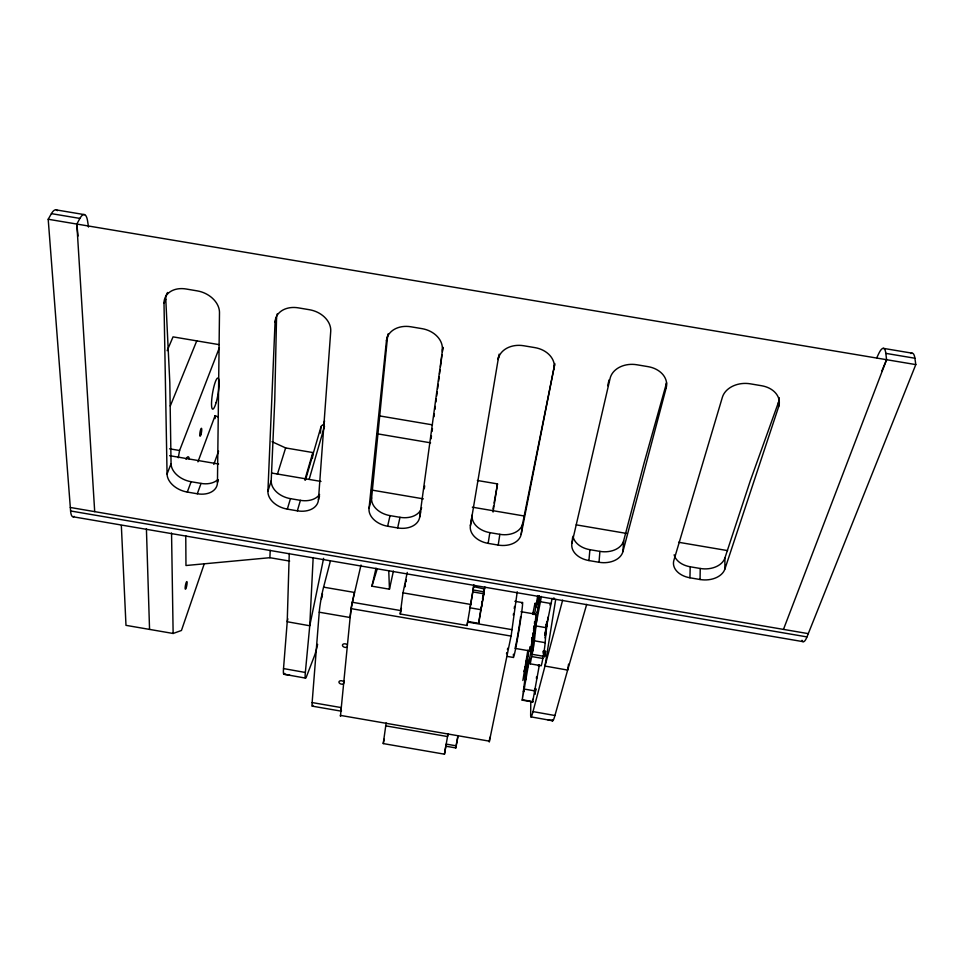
<?xml version="1.0" encoding="UTF-8"?>
<svg xmlns="http://www.w3.org/2000/svg" width="964" height="964" viewBox="0 0 964 964"><rect width="100%" height="100%" fill="white"/><g stroke="black" fill="none" stroke-linecap="round" stroke-linejoin="round"><path stroke-width="1.45" d="M724.892 569.049L778.635 406.748A23.16 17.473 -1.8 0 0 761.596 385.733L750.233 383.817A23.124 17.497 -1.4 0 0 722.373 397.276L673.872 560.361A20.883 14.484 2.4 0 0 689.935 577.785L700.045 579.509A20.907 14.472 2.1 0 0 724.892 569.049L724.904 557.999L750.281 480.843L778.466 402.374A23.124 16.231 -0.1 0 0 779.141 397.638M406.169 580.268L406.025 581.678M215.08 418.581L215.105 415.617L217.816 416.87M530.79 701.684L530.658 714.746A26.655 1.795 -80.2 0 0 530.839 716.722M217.454 482.603L219.491 312.649A22.979 17.256 23 0 0 197.283 290.887L186.076 288.995A23.016 17.219 23.4 0 0 164.001 303.311L167.061 474.023A20.762 14.303 19.3 0 0 187.293 492.062L197.295 493.773A20.75 14.315 19 0 0 217.454 482.603L218.37 480.012M321.506 598.909L321.494 597.728M700.045 579.509L700.238 568.483A20.75 14.46 2 0 0 724.904 557.999M277.415 313.649A22.75 16.219 17.6 0 0 276.535 317.927L274.752 400.361L271.209 480.771L267.92 491.206A20.63 14.436 16.1 0 0 287.332 509.125L297.358 510.836A20.63 14.448 15.8 0 0 318.445 499.81L319.542 495.87M689.935 577.785L690.2 566.772A20.726 14.472 2.3 0 1 674.137 554.794M528.441 651.784L527.561 656.966L528.417 651.676M289.26 553.372L287.224 621.744L283.524 668.57A26.582 2.338 -79 0 0 284.693 673.366M525.898 664.461L526.778 659.219L525.97 664.341M456.309 744.533L455.827 747.931L445.802 746.196L445.886 745.594M267.92 491.206L275.065 322L276.499 317.927M481.313 607.597L481.373 606.983L481.325 607.597M185.763 535.707L185.968 565.519L269.884 557.698L270.221 550.311M572.568 537.587L572.014 543.009A20.702 14.556 5.7 0 0 588.92 560.554L599.006 562.277A20.714 14.544 5.3 0 0 622.901 551.673L666.196 387.829L666.389 383.527A22.835 16.364 3.9 0 0 666.558 382.732M313.167 557.553L309.757 625.769L305.347 672.474A26.582 1.976 -79.1 0 0 305.335 677.981M534.912 688.718L534.55 691.537M541.382 596.487L529.598 658.533L530.236 663.847L540.961 665.69A11.363 0.627 -80.8 0 0 542.84 658.46L543.25 656.231A11.363 0.627 -80.8 0 0 545.166 642.663L546.721 621.985M312.432 458.418L312.83 452.55L285.633 447.935L272.065 441.717M322.458 594.089L322 597.017M622.901 551.673L623.66 540.768L644.133 462.877L666.389 383.527M320.47 433.065L320.892 427.209L305.48 480M318.445 499.81L330.724 331.363A22.774 17.485 18.6 0 0 309.528 309.745L298.298 307.853A22.787 17.46 19.1 0 0 275.065 322M530.236 663.847L533.96 644.82L539.213 595.921M312.914 705.359A16.978 1.362 -79.6 0 1 312.131 702.563L319.241 612.212A17.882 1.542 -79.8 0 1 323.591 587.148L330.351 561.181M599.006 562.277L599.921 551.384A20.569 14.532 5.2 0 0 623.66 540.768M361.006 565.012L351.101 607.657L340.437 716.276L340.75 715.445M588.92 560.554L589.908 549.685A20.557 14.544 5.6 0 1 573.002 536.201M388.131 333.857A22.642 16.364 13.3 0 0 387.552 336.605L371.61 497.858L369.031 508.426A20.581 14.532 12.7 0 0 387.624 526.224L397.662 527.935A20.581 14.532 12.3 0 0 419.689 517.053L420.786 511.739M532.622 699.924L532.682 699.298M553.782 598.174L553.758 598.825M534.514 623.901L534.598 621.587M531.73 637.662L531.706 639.096L532.08 637.855M369.031 508.426L386.444 340.75L387.528 336.605M528.742 650.278L522.163 700.274L529.598 658.533L527.007 664.485L522.874 680.5L527.862 650.206M538.406 666.136L538.382 665.112M433.993 416.761L434.366 413.809M434.945 409.387L435.33 406.434M435.897 402.012L436.282 399.06M436.656 396.108L437.234 391.685M437.62 388.733L438.186 384.311M438.572 381.358L439.138 376.936M439.524 373.984L440.09 369.561M440.476 366.609L442.006 354.812M442.392 351.86L442.958 347.438M498.605 356.801L470.396 525.693A20.606 14.568 9.2 0 0 488.146 543.371L498.207 545.082A20.606 14.568 8.8 0 0 521.175 534.345L554.625 364.717A22.678 16.412 8.3 0 0 554.782 363.512M447.959 734.002L444.464 754.185L383.25 743.581L386.154 722.928M473.866 585.329L467.046 625.479L400.229 614.02L403 592.848L407.254 572.411M533.586 629.179L533.875 626.058M534.261 626.058L533.55 631.01M472.938 590.257L473.589 586.594L484.494 588.992L484.555 588.281L483.386 594.595M419.689 517.053L442.85 347.353M489.82 737.315L489.242 742.003L511.245 635.131L517.234 591.776M424.281 488.796L424.678 485.856M431.053 438.837L431.462 435.897M432.053 431.486L432.45 428.546M521.175 534.345L522.657 523.572L554.625 364.717M481.53 606.621L482.108 602.199M536.478 678.909L536.683 676.644L536.478 677.355M498.207 545.082L499.846 534.333A20.461 14.556 8.8 0 0 522.657 523.572M404.904 586.582L405.35 583.907M467.709 621.467L478.65 623.334L481.169 607.272M481.614 604.356L482.072 601.44M482.53 598.511L482.988 595.595M483.446 592.679L484.133 588.293M478.65 623.334L484.133 591.86L473.107 589.98M543.238 653.544L543.503 650.857L543.19 652.013M568.567 664.16L567.639 670.088L554.939 715.517A26.667 2.157 -80.4 0 1 552.89 720.711M456.43 743.822L457.9 735.978M488.146 543.371L489.845 532.634A20.449 14.556 9.1 0 1 472.24 514.993L470.396 525.693M493.05 512.041L497.508 483.904L477.373 480.494M533.321 614.442L533.61 612.032L533.068 614.49M555.698 599.391L544.985 666.052L533.008 711.601A26.655 1.795 -80.2 0 1 531.164 716.806M532.538 701.358L532.634 702.081L539.406 664.714M321.566 597.258L322.398 593.728M444.464 754.185L445.91 745.413M448.043 733.628L447.561 736.556L385.576 725.832M467.046 625.479L467.769 621.081M537.743 595.595L534.538 614.526M472.661 592.691L470.227 607.115M482.554 599.463L483.229 595.535M533.008 632.974L532.67 634.951M533.176 633.276L532.598 636.589M550.131 603.994L549.938 605.067M498.605 356.74L498.123 359.536A22.69 17.677 8.6 0 1 523.645 345.739L534.948 347.63A22.702 17.677 8 0 1 554.071 368.959M482.494 601.319L484.133 591.86M482.374 601.958L481.626 606.175M532.767 614.116L534.948 603.44L535.827 607.344L539.575 596.198M473.541 587.124L473.914 585.003M178.28 457.779L179.581 450.501L219.394 347.655M493.026 508.944L493.556 506.004M494.086 503.051L497.508 483.904M484.494 588.992L484.88 586.883M455.839 747.919L458.105 735.761M545.034 633.36L551.095 603.548A11.194 0.615 -80.6 0 0 552.071 598.319M405.35 585.847L405.193 586.666M532.405 637.59L531.622 641.446M534.538 689.838L534.779 688.73M383.25 743.581L384.118 739.231M323.615 558.313L309.757 625.769L287.224 621.744L287.838 618.816M405.724 581.931L406.145 580.195M400.229 614.02L401.434 608.188M445.814 746.184L446.187 744.1L456.261 745.847M376.044 568.145L371.911 586.196L389.456 589.197L393.396 571.11M397.662 527.935L400 517.319A20.425 14.532 12.4 0 0 421.63 507.703M387.624 526.224L390.034 515.62A20.437 14.52 12.7 0 1 371.61 497.858M572.014 543.009L610.104 378.382A22.847 17.629 3.3 0 1 636.782 364.754L648.121 366.657A22.871 17.617 2.8 0 1 666.196 387.829M344.196 681.078L343.546 683.838A2.663 1.675 12.6 0 1 339.677 683.38A2.663 1.675 12.6 0 1 339.931 680.909A2.663 1.675 12.6 0 1 343.75 681.789M607.657 385.721L609.067 379.912M554.035 598.174L553.83 598.825M562.651 600.138L544.985 666.052L567.639 670.088L586.702 604.356M323.41 424.955L324.579 420.931M309.203 479.168L324.494 426.353M304.805 480L312.83 452.55M297.358 510.836L300.407 500.352A20.473 14.436 15.8 0 0 319.578 494.412M287.332 509.125L290.465 498.653A20.485 14.424 16.2 0 1 271.209 480.771M371.911 586.196L377.201 568.929M277.367 474.348L285.633 447.935M204.175 564.061L181.449 630.48L173.134 633.469L125.983 625.347L121.344 525.549M545.479 651.23L544.527 656.725M213.803 464.431L218.563 451.188M197.295 493.773L201.054 483.422A20.593 14.303 19.1 0 0 217.744 479.686M197.945 461.852L215.105 415.617M187.293 492.062L191.125 481.723A20.618 14.291 19.4 0 1 171.062 463.72L169.809 382.6L165.784 299.298A22.979 16.002 21.4 0 1 167.567 292.478M783.467 629.396L886.591 359.705L885.82 353.366A23.341 5.471 -79.1 0 0 878.746 353.607L876.818 357.68M167.061 474.023L171.062 463.72M802.012 640.301A19.883 4.302 -81.3 0 0 806.976 636.903L915.8 364.597L914.896 358.234A23.353 5.892 -79 0 0 910.872 353.547M170.291 405.977L196.752 340.87M881.927 370.803L886.591 359.705M167.158 350.679L173.038 336.87L218.997 344.618M544.612 656.677L545.552 651.278M164.001 303.311L165.784 299.298M535.008 694.032L535.839 688.706L534.924 694.032M94.701 511.643L76.831 224.058L79.916 218.418A23.112 6.338 -81.9 0 1 87.604 221.13L88.507 227.046M74.204 516.391A19.714 4.928 -79.3 0 1 70.589 510.968L48.2 219.262L51.417 213.647A23.112 6.748 -82 0 1 57.43 210.682M289.007 674.945L289.646 675.017L283.946 674.246L305.552 678.114M530.935 716.867L552.649 720.747L547.624 719.638M56.346 209.923L84.579 214.647M883.193 348.329L912.004 353.149M51.417 213.647L79.916 218.418M885.82 353.366L914.896 358.234M48.2 219.262L915.8 364.597M379.503 415.894L432.474 424.859M376.731 433.704L430.571 442.825M169.616 448.814L179.581 450.501M169.64 455.683L218.599 464.009M272.017 473.107L320.988 481.434M371.441 490.013L423.377 498.858M472.348 507.185L524.283 516.017M576.219 524.85L626.672 533.441M678.608 542.274L727.579 550.601M191.125 481.723L201.054 483.422M290.465 498.653L300.407 500.352M390.034 515.62L400 517.319M489.845 532.634L499.846 534.333M589.908 549.685L599.921 551.384M690.2 566.772L700.238 568.483M70.324 507.474L808.278 633.637M70.589 510.968L806.976 636.903M73.107 516.776L803.108 641.663M540.418 601.729L551.095 603.548M472.794 591.908L483.832 593.8M269.884 557.698L289.646 561.084M535.128 603.331L537.984 603.813M514.872 601.307L522.5 602.621M520.982 611.682L535.827 614.225M403 592.848L470.745 604.452M470.095 607.826L481.144 609.718M323.591 587.148L354.439 592.438A17.882 1.193 -80 0 0 350.113 617.514L319.241 612.212M535.502 625.865L546.07 627.672M352.101 602.235L401 610.622M467.673 622.057L512.125 629.685M350.992 608.609L511.053 636.083M534.405 640.819L545.166 642.663M514.909 648.35L529.79 650.905M532.441 654.375L543.25 656.231M532.044 656.605L542.84 658.46M507.04 656.376L513.414 657.472M524.621 689.127L535.165 690.947M522.44 699.804L532.923 701.623M522.271 700.153L532.755 701.961M312.131 702.563L341.208 707.588A16.978 1.048 -79.8 0 0 341.521 710.793M312.216 706.142L341.136 711.143M340.425 715.396L489.459 741.171M533.008 711.601L554.939 715.517M283.524 668.57L305.347 672.474M76.831 224.058L78.024 236.035M778.466 402.374L778.635 406.748M388.757 570.796L389.456 589.197M146.407 528.73L149.553 629.408M171.544 533.032L173.134 633.469M520.62 616.611A18.593 0.699 -80.6 0 1 515.282 647.35M535.466 614.767A18.605 0.88 -80.7 0 1 532.996 636.469A18.605 0.88 -80.7 0 1 529.875 646.82M547.841 617.285A19.605 1.072 -80.7 0 1 545.058 637.915M546.588 624.226A12.436 0.675 -80.7 0 1 545.082 635.409A10.857 0.723 -80.1 0 0 546.516 624.226M514.523 606.416A27.823 0.916 -80.6 0 1 514.246 608.597M513.571 613.502A27.823 0.916 -80.6 0 1 513.33 615.201M507.703 648.23A27.823 0.916 -80.6 0 1 507.438 649.579M506.811 652.508A27.823 0.916 -80.6 0 1 506.51 653.797M522.03 603.488A27.823 1.048 -80.6 0 1 519.15 629.07A27.823 1.048 -80.6 0 1 513.282 657.002M513.33 655.399A27.823 1.048 -80.6 0 1 513.426 654.231M186.004 459.274A16.701 3.109 -79.9 0 1 189.342 459.189M320.916 427.209A3.916 2.868 16 0 1 324.205 424.847M552.541 720.65A26.667 2.157 -80.4 0 1 552.288 719.614M317.626 644.338A25.63 1.844 -79.1 0 1 314.457 655.833L306.624 676.234A26.582 1.976 -79.1 0 1 305.684 678.029M498.882 355.342A22.666 16.412 8.7 0 1 499.135 354.162M386.444 340.75A22.678 17.617 14 0 1 410.821 326.772L422.087 328.664A22.678 17.629 13.5 0 1 442.247 350.137M546.118 624.274A10.857 0.723 -80.1 0 1 546.166 624.142M347.185 647.061A2.735 1.759 12.8 0 1 343.22 646.603A2.735 1.759 12.8 0 1 343.473 644A2.735 1.759 12.8 0 1 347.402 644.916M531.851 654.411L532.803 649.049L531.851 654.411M531.947 650.302L532.887 644.976L531.959 650.206M532.044 646.254L532.959 640.927L532.056 646.157M539.912 599.415L538.997 604.765L539.912 599.415M538.153 607.477L537.261 612.779L538.153 607.477M538.286 597.162L537.382 602.38L538.286 597.162M528.091 663.184L527.188 668.45L528.091 663.184M524.271 671.691L525.115 666.678L524.271 671.583M526.272 674.969L525.404 680.223L526.272 674.969M523.536 691.875L524.416 686.681L523.536 691.754M216.129 402.603A15.761 2.772 -80.5 0 0 218.093 378.117A15.761 2.772 -80.5 0 0 211.694 400.06A15.761 2.772 -80.5 0 0 216.129 402.603M186.281 587.558A3.916 0.675 -79.2 0 0 186.871 581.569A3.916 0.675 -79.2 0 0 185.184 587.112A3.916 0.675 -79.2 0 0 186.281 587.558M200.994 434.487A4.049 0.735 -80.2 0 0 201.464 428.281A4.049 0.735 -80.2 0 0 199.789 434.053A4.049 0.735 -80.2 0 0 200.994 434.487"/></g></svg>
